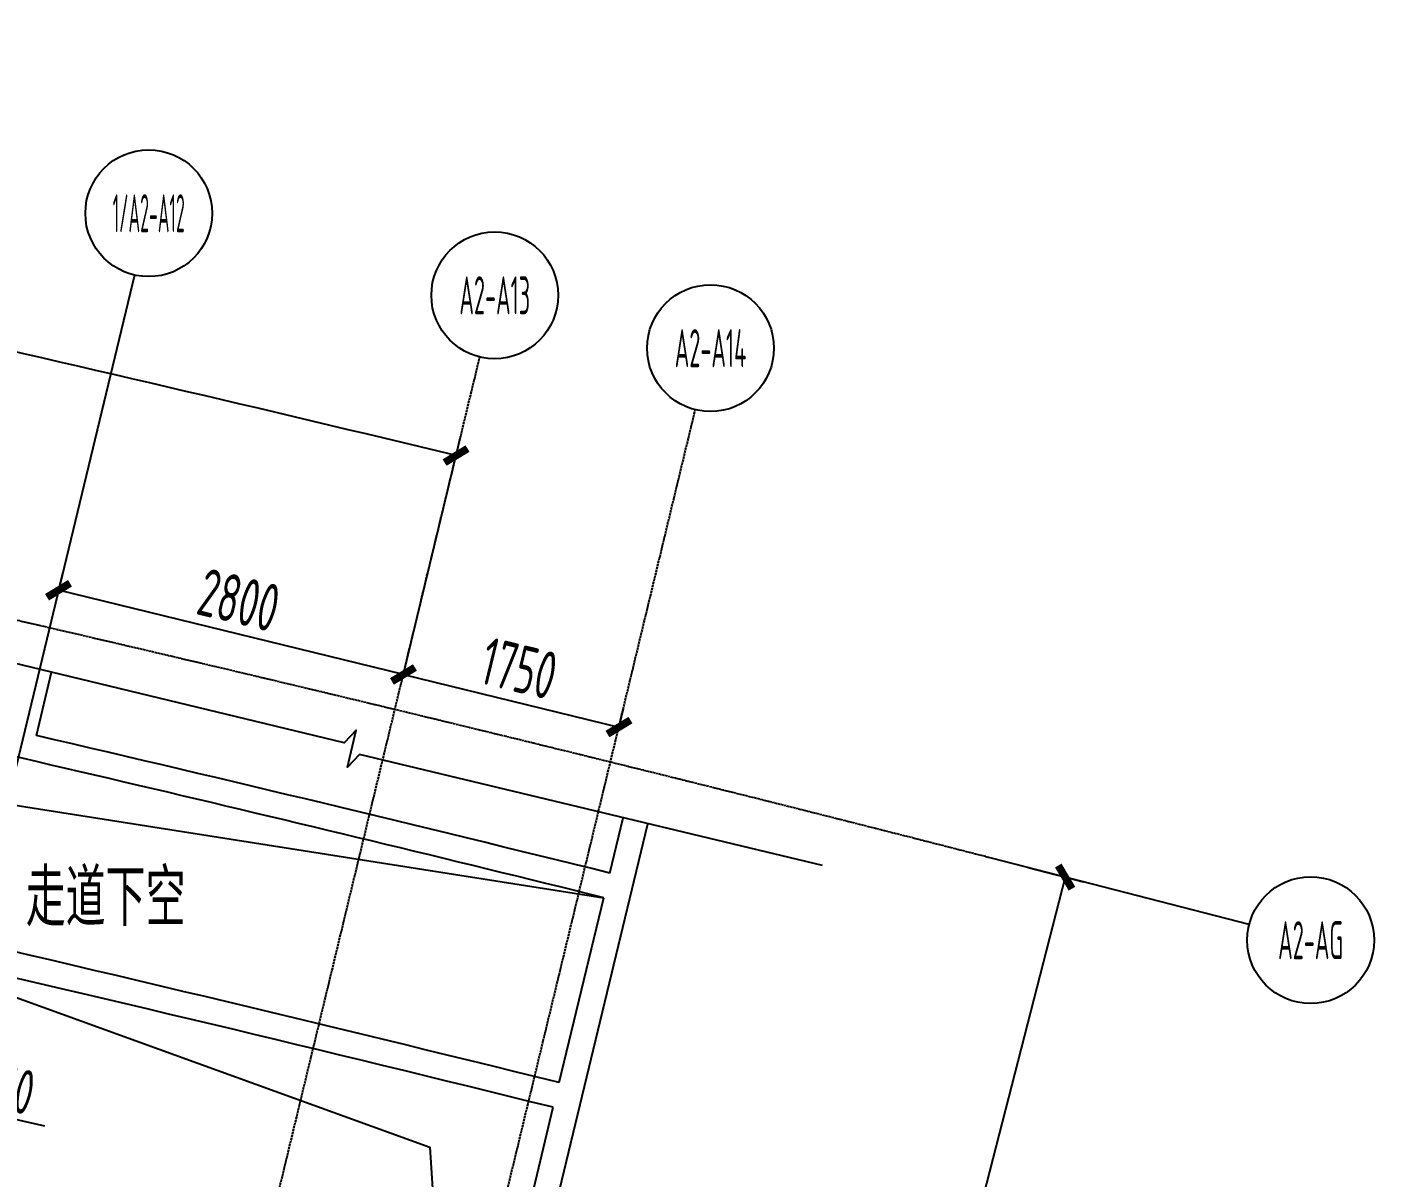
# Model space of a CAD drawing. Header units: millimetres. Extents: x 11639278 to 23698211, y -13072636 to -5537337.
# Drawn here: x 11792853 to 11803479, y -6316888 to -6307819 of the extents above; entities that cross this region are included whole.
import ezdxf
from ezdxf.enums import TextEntityAlignment as Align

# ---------------------------------------------------------------- set-up
doc = ezdxf.new("R2010")
doc.units = ezdxf.units.MM
doc.header["$LTSCALE"] = 10
doc.linetypes.add('A2-RI-F1$0$CENTER', pattern=[2, 1.25, -0.25, 0.25, -0.25])
doc.linetypes.add('A2-RI-F1$0$DOTE', pattern=[2.42, 2, -0.2, 0.02, -0.2])
for name, color, linetype in [('A2-RB-F1$0$A-DIMS-100', 1, 'Continuous'), ('A2-RI-F1$0$A-AXIS', 1, 'Continuous'), ('A2-RI-F1$0$A-DIMS-100', 1, 'Continuous'), ('A2-RI-F1$0$A-GRID', 1, 'A2-RI-F1$0$CENTER'), ('A2-RI-F1$0$A-HATH-GRAY', 8, 'Continuous'), ('A2-RI-F1$0$A-SYMB', 4, 'Continuous'), ('A2-RI-F1$0$A-SYMB-AREA', 4, 'Continuous'), ('A2-RI-F1$0$A-SYMB-NAME', 4, 'Continuous'), ('A2-RI-F1$0$A-SYMB-VOID', 35, 'Continuous'), ('A2-RI-F1$0$A-WALL', 7, 'Continuous'), ('A2-RI-F1$0$an-flor-strs-trds', 1, 'Continuous')]:
    doc.layers.add(name, color=color, linetype=linetype)
doc.styles.add('A2-RB-F1$0$XD2008', font='hzs.shx', dxfattribs={"width": 0.7, "bigfont": 'hztxt.shx'})
doc.styles.add('A2-RI-F1$0$ECADI', font='hzs.shx', dxfattribs={"width": 0.7, "bigfont": 'hztxt.shx'})
doc.styles.add('A2-RI-F1$0$XD2008', font='hzs.shx', dxfattribs={"width": 0.7, "bigfont": 'hztxt.shx'})
doc.dimstyles.new('A2-RB-F1$0$XD100$0', dxfattribs={"dimscale": 100, "dimtxt": 3.5, "dimasz": 1, "dimexe": 1, "dimexo": 2, "dimgap": 0.5, "dimtad": 1, "dimdec": 0, "dimdsep": 46, "dimtxsty": 'A2-RB-F1$0$XD2008', "dimblk1": 'A2-RB-F1$0$_ArchTick', "dimblk2": 'A2-RB-F1$0$_ArchTick', "dimsah": 1, "dimcen": 2.5, "dimclrt": 4, "dimaunit": 1, "dimadec": 0, "dimazin": 0, "dimtfac": 1, "dimtdec": 0, "dimtix": 1, "dimtmove": 1, "dimatfit": 3, "dimfxl": 0, "dimtolj": 1, "dimtzin": 0, "dimarcsym": 0})
doc.dimstyles.new('A2-RI-F1$0$XD150', dxfattribs={"dimscale": 150, "dimtxt": 3, "dimasz": 1.5, "dimexe": 1, "dimexo": 2, "dimgap": 0.5, "dimtad": 1, "dimdec": 0, "dimdsep": 46, "dimtxsty": 'A2-RI-F1$0$XD2008', "dimcen": 2.5, "dimclrt": 4, "dimaunit": 1, "dimadec": 0, "dimazin": 0, "dimtfac": 1, "dimtdec": 0, "dimtix": 1, "dimtmove": 2, "dimatfit": 3, "dimfxl": 0, "dimtolj": 1, "dimtzin": 0, "dimarcsym": 0})
doc.dimstyles.new('A2-RI-F1$0$XD150$0', dxfattribs={"dimscale": 150, "dimtxt": 2.5, "dimasz": 1, "dimexe": 1, "dimexo": 2, "dimgap": 0.5, "dimtad": 1, "dimdec": 0, "dimdsep": 46, "dimtxsty": 'A2-RI-F1$0$XD2008', "dimblk": 'A2-RI-F1$0$_ArchTick', "dimcen": 2.5, "dimclrt": 4, "dimaunit": 1, "dimadec": 0, "dimazin": 0, "dimtfac": 1, "dimtdec": 0, "dimtmove": 2, "dimatfit": 3, "dimfxl": 0, "dimtolj": 1, "dimtzin": 0, "dimarcsym": 0})

# ---------------------------------------------------------------- blocks, each defined once
blk = doc.blocks.new('A2-RB-F1$0$_ArchTick')
at = {"color": 0, "linetype": 'ByBlock', "const_width": 0.4}
blk.add_lwpolyline([(-0.5, -0.5), (0.5, 0.5)], dxfattribs=at)
blk = doc.blocks.new('*D724')
at = {"layer": 'A2-RB-F1$0$A-DIMS-100', "color": 0, "lineweight": -2, "transparency": 16777216}
for p, q in [((11791949, -6316753), (11792325, -6316335)), ((11792325, -6316335), (11792992, -6316483)), ((11791924, -6316511), (11791853, -6316835)), ((11792073, -6316544), (11792002, -6316868)), ((11791874, -6316737), (11792023, -6316770))]:
    blk.add_line(p, q, dxfattribs=at)
at = {"layer": 'Defpoints', "color": 0, "transparency": 16777216}
for p in [(11791967, -6316316), (11792116, -6316349), (11792023, -6316770)]:
    blk.add_point(p, dxfattribs=at)
at = {"layer": 'A2-RB-F1$0$A-DIMS-100', "color": 0, "lineweight": -2, "transparency": 16777216, "xscale": 100, "yscale": 100, "zscale": 100}
for p, rotation in [((11791874, -6316737), 167.5246565948673), ((11792023, -6316770), 347.5246565948672)]:
    blk.add_blockref('A2-RB-F1$0$_ArchTick', p, dxfattribs=dict(at, rotation=rotation))
at = {"layer": 'A2-RB-F1$0$A-DIMS-100', "color": 4, "transparency": 16777216, "insert": (11792707, -6316189), "char_height": 350, "attachment_point": 5, "rotation": 347.5247, "style": 'A2-RB-F1$0$XD2008'}
blk.add_mtext('\\A1;150', dxfattribs=at)
blk = doc.blocks.new('A2-RI-F1$0$_ArchTick')
at = {"color": 0, "linetype": 'ByBlock', "const_width": 0.4}
blk.add_lwpolyline([(-0.5, -0.5), (0.5, 0.5)], dxfattribs=at)
blk = doc.blocks.new('*D1591')
at = {"layer": 'A2-RI-F1$0$A-DIMS-100', "color": 0, "lineweight": -2, "ltscale": 3, "transparency": 16777216}
for p, q in [((11800751, -6314448), (11801187, -6314560)), ((11801042, -6314523), (11799399, -6320915)), ((11799109, -6320840), (11799544, -6320952))]:
    blk.add_line(p, q, dxfattribs=at)
at = {"layer": 'Defpoints', "color": 0, "ltscale": 3, "transparency": 16777216}
for p in [(11800461, -6314373), (11798818, -6320766), (11799399, -6320915)]:
    blk.add_point(p, dxfattribs=at)
at = {"layer": 'A2-RI-F1$0$A-DIMS-100', "color": 0, "lineweight": -2, "ltscale": 3, "transparency": 16777216, "xscale": 150, "yscale": 150, "zscale": 150}
for p, rotation in [((11801042, -6314523), 75.58928463638166), ((11799399, -6320915), 255.5892846363816)]:
    blk.add_blockref('A2-RI-F1$0$_ArchTick', p, dxfattribs=dict(at, rotation=rotation))
at = {"layer": 'A2-RI-F1$0$A-DIMS-100', "color": 4, "ltscale": 3, "transparency": 16777216, "insert": (11799966, -6317654), "char_height": 375, "attachment_point": 5, "rotation": 75.5893, "style": 'A2-RI-F1$0$XD2008'}
blk.add_mtext('\\A1;6600', dxfattribs=at)
blk = doc.blocks.new('A2-RI-F1$0$ECADI-TAG-GRID')
at = {"color": 13}
blk.add_circle((0, 0), 5, dxfattribs=at)
at = {"style": 'A2-RI-F1$0$ECADI', "width": 0.7}
blk.add_attdef('GRID', text='', height=5, dxfattribs=at).set_placement((0, 0), align=Align.MIDDLE)
blk = doc.blocks.new('*D1596')
at = {"layer": 'A2-RI-F1$0$A-DIMS-100', "color": 0, "lineweight": -2, "ltscale": 3, "transparency": 16777216}
for p, q in [((11786761, -6310863), (11787155, -6308994)), ((11795825, -6312910), (11796273, -6311053))]:
    blk.add_line(p, q, dxfattribs=at)
blk.add_arc((11720001, -6627501), 325360, 76.44866, 78.09408, dxfattribs=at)
at = {"layer": 'Defpoints', "color": 0, "ltscale": 3, "transparency": 16777216}
for p in [(11793207, -6310484), (11786699, -6311156), (11795755, -6313202), (11720001, -6627501)]:
    blk.add_point(p, dxfattribs=at)
at = {"layer": 'A2-RI-F1$0$A-DIMS-100', "color": 0, "lineweight": -2, "ltscale": 3, "transparency": 16777216, "xscale": 150, "yscale": 150, "zscale": 150}
for p, rotation in [((11787124, -6309140), 168.0940794046409), ((11796238, -6311199), 346.4486609929079)]:
    blk.add_blockref('A2-RI-F1$0$_ArchTick', p, dxfattribs=dict(at, rotation=rotation))
at = {"layer": 'A2-RI-F1$0$A-DIMS-100', "color": 4, "ltscale": 3, "transparency": 16777216, "insert": (11791755, -6309844), "char_height": 450, "attachment_point": 5, "rotation": 347.2714, "style": 'A2-RI-F1$0$XD2008'}
blk.add_mtext('\\A1;1.65°', dxfattribs=at)
blk = doc.blocks.new('*D1598')
at = {"layer": 'A2-RI-F1$0$A-DIMS-100', "color": 0, "lineweight": -2, "ltscale": 3, "transparency": 16777216}
for p, q in [((11795826, -6312910), (11795858, -6312779)), ((11795823, -6312925), (11797523, -6313340)), ((11797526, -6313325), (11797558, -6313194))]:
    blk.add_line(p, q, dxfattribs=at)
at = {"layer": 'Defpoints', "color": 0, "ltscale": 3, "transparency": 16777216}
for p in [(11795755, -6313202), (11797523, -6313340), (11797455, -6313617)]:
    blk.add_point(p, dxfattribs=at)
at = {"layer": 'A2-RI-F1$0$A-DIMS-100', "color": 0, "lineweight": -2, "ltscale": 3, "transparency": 16777216, "xscale": 150, "yscale": 150, "zscale": 150}
for p, rotation in [((11795823, -6312925), 166.2935912375839), ((11797523, -6313340), 346.2935912375839)]:
    blk.add_blockref('A2-RI-F1$0$_ArchTick', p, dxfattribs=dict(at, rotation=rotation))
at = {"layer": 'A2-RI-F1$0$A-DIMS-100', "color": 4, "ltscale": 3, "transparency": 16777216, "insert": (11796735, -6312877), "char_height": 375, "attachment_point": 5, "rotation": 346.2936, "style": 'A2-RI-F1$0$XD2008'}
blk.add_mtext('\\A1;1750', dxfattribs=at)
blk = doc.blocks.new('*D1599')
at = {"layer": 'A2-RI-F1$0$A-DIMS-100', "color": 0, "lineweight": -2, "ltscale": 3, "transparency": 16777216}
for p, q in [((11793101, -6312266), (11793138, -6312116)), ((11795823, -6312925), (11793102, -6312261)), ((11795826, -6312910), (11795858, -6312779))]:
    blk.add_line(p, q, dxfattribs=at)
at = {"layer": 'Defpoints', "color": 0, "ltscale": 3, "transparency": 16777216}
for p in [(11793102, -6312261), (11793030, -6312558), (11795755, -6313202)]:
    blk.add_point(p, dxfattribs=at)
at = {"layer": 'A2-RI-F1$0$A-DIMS-100', "color": 0, "lineweight": -2, "ltscale": 3, "transparency": 16777216, "xscale": 150, "yscale": 150, "zscale": 150}
for p, rotation in [((11793102, -6312261), 166.2935912091561), ((11795823, -6312925), 346.2935912091561)]:
    blk.add_blockref('A2-RI-F1$0$_ArchTick', p, dxfattribs=dict(at, rotation=rotation))
at = {"layer": 'A2-RI-F1$0$A-DIMS-100', "color": 4, "ltscale": 3, "transparency": 16777216, "insert": (11794525, -6312338), "char_height": 375, "attachment_point": 5, "rotation": 346.2936, "style": 'A2-RI-F1$0$XD2008'}
blk.add_mtext('\\A1;2800', dxfattribs=at)
blk = doc.blocks.new('A2-RI-F1$0$5erhfh')
at = {"layer": 'A2-RI-F1$0$A-SYMB-AREA', "style": 'A2-RI-F1$0$ECADI', "width": 0.7}
blk.add_attdef('340M2', text='', height=2.5, dxfattribs=at).set_placement((0, 1.25), align=Align.MIDDLE_LEFT)
at = {"layer": 'A2-RI-F1$0$A-SYMB-NAME', "style": 'A2-RI-F1$0$ECADI', "width": 0.7}
blk.add_attdef('CHINESENAME', (-12.29, 3.09), '', height=4.5, dxfattribs=at)
blk = doc.blocks.new('A2-RB-F1')
at = {"layer": 'A2-RB-F1$0$A-DIMS-100'}
dim = blk.add_linear_dim(base=(11792023.3, -6316769.9), p1=(11791967.3, -6316315.8), p2=(11792116.5, -6316348.8), angle=347.52466, text='150', dimstyle='A2-RB-F1$0$XD100$0', dxfattribs=at)
dim.commit()
dim.dimension.update_dxf_attribs({"geometry": '*D724', "text_midpoint": (11792373.5, -6316346), "dimtype": 129})
blk = doc.blocks.new('A2-RI-F1')
at = {"layer": 'A2-RI-F1$0$A-HATH-GRAY', "ltscale": 3}
h = blk.add_hatch(color=256, dxfattribs=at)
h.paths.add_polyline_path([(11790116.1, -6326355.4), (11789336.5, -6326175.7), (11789104, -6327140.2), (11789881.8, -6327327.6)], flags=17)
h.paths.add_polyline_path([(11784982.1, -6317845.9), (11785569.2, -6317969.7), (11785693, -6317382.6), (11785105.9, -6317258.8)])
h.paths.add_polyline_path([(11783331.6, -6325673.8), (11783918.7, -6325797.6), (11784042.5, -6325210.5), (11783455.4, -6325086.7)], flags=17)
h.paths.add_polyline_path([(11787539, -6310566.1), (11786168.8, -6310278.7), (11785797.4, -6312040), (11787167.6, -6312327.3)])
h.paths.add_polyline_path([(11778410.6, -6308757.4), (11777032.7, -6308509.6), (11776712.1, -6310280.8), (11778090, -6310528.7)])
h.paths.add_polyline_path([(11790242.4, -6324537.3), (11791465.1, -6319482.9), (11790976.8, -6319370.3), (11791211.1, -6318398.1), (11791992.6, -6318578.3), (11790534.7, -6324604.7)])
edge = h.paths.add_edge_path()
edge.add_arc((11715428.7, -6654719.3), 328248, 79.92266, 81.006748, ccw=False)
edge.add_line((11772864.6, -6331535.4), (11773061.2, -6330451.8))
edge.add_line((11773061.2, -6330451.8), (11774438.4, -6330701.1))
edge.add_line((11774438.4, -6330701.1), (11774242.2, -6331784.8))
edge.add_arc((11720000.7, -6627501.2), 300649.9, 78.227483, 79.606099, ccw=False)
edge.add_line((11781341.2, -6333175.4), (11781568.3, -6332098.4))
edge.add_line((11781568.3, -6332098.4), (11782938.3, -6332386.6))
edge.add_line((11782938.3, -6332386.6), (11782711.1, -6333464.2))
edge.add_arc((11720000.7, -6627501.2), 300649.9, 77.058508, 77.96068, ccw=False)
edge.add_line((11787333, -6334488.1), (11787450.2, -6334001.9))
edge.add_line((11787450.2, -6334001.9), (11788229.8, -6334181.6))
edge.add_line((11788229.8, -6334181.6), (11788112.6, -6334667.8))
edge.add_line((11788112.6, -6334667.8), (11791758.2, -6335546.5))
edge.add_line((11791758.2, -6335546.5), (11791875.3, -6335060.4))
edge.add_line((11791875.3, -6335060.4), (11792167.7, -6335127.8))
edge.add_line((11792167.7, -6335127.8), (11793115.1, -6331197))
edge.add_line((11793115.1, -6331197), (11789518.1, -6330330))
edge.add_line((11789518.1, -6330330), (11789588.4, -6330038.4))
edge.add_line((11789588.4, -6330038.4), (11792893.8, -6330835))
edge.add_line((11792893.8, -6330835), (11793527.3, -6328206.6))
edge.add_line((11793527.3, -6328206.6), (11790222, -6327409.9))
edge.add_line((11790222, -6327409.9), (11790291.8, -6327117.9))
edge.add_line((11790291.8, -6327117.9), (11793598.8, -6327909))
edge.add_line((11793598.8, -6327909), (11793761.6, -6327234.3))
edge.add_line((11793761.6, -6327234.3), (11794248.9, -6327346.7))
edge.add_line((11794248.9, -6327346.7), (11795889.1, -6320541.5))
edge.add_line((11795889.1, -6320541.5), (11795401.9, -6320429.1))
edge.add_line((11795401.9, -6320429.1), (11795636.3, -6319457))
edge.add_line((11795636.3, -6319457), (11796415.8, -6319636.6))
edge.add_line((11796415.8, -6319636.6), (11794305.1, -6328393.8))
edge.add_line((11794305.1, -6328393.8), (11793818.9, -6328277.1))
edge.add_line((11793818.9, -6328277.1), (11793208.8, -6330808.1))
edge.add_line((11793208.8, -6330808.1), (11793694.9, -6330925.3))
edge.add_line((11793694.9, -6330925.3), (11792418.7, -6336220))
edge.add_arc((11720132.3, -6626770.2), 299407.2, 76.028942, 81.04324)
edge.add_line((11766746.8, -6331013.8), (11766739.8, -6330506.7))
at = {"layer": 'A2-RI-F1$0$A-AXIS', "ltscale": 3}
blk.add_line((11802494.6, -6314896.1), (11800460.6, -6314373.4), dxfattribs=at)
at = {"layer": 'A2-RI-F1$0$A-GRID', "linetype": 'A2-RI-F1$0$DOTE', "ltscale": 3000}
blk.add_line((11793700.9, -6309775.3), (11787757.9, -6334432.1), dxfattribs=at)
at = {"layer": 'A2-RI-F1$0$A-GRID', "linetype": 'A2-RI-F1$0$DOTE'}
for p, q in [((11790201.9, -6336242.1), (11796425.3, -6310421.4)), ((11791901.9, -6336657.1), (11798125.2, -6310837.4))]:
    blk.add_line(p, q, dxfattribs=at)
for radius, end in [(323300, 81.420363), (316700, 81.421101)]:
    blk.add_arc((11720000.6, -6627501.3), radius, 75.589285, end, dxfattribs=at)
at = {"layer": 'A2-RI-F1$0$A-SYMB-VOID', "ltscale": 500}
for points in [[(11789429, -6315549.4), (11790471.2, -6313594.3), (11797403.4, -6314685.6)], [(11791606.3, -6315051.4), (11796031.4, -6316652.7), (11796220.9, -6319591.7)]]:
    blk.add_lwpolyline(points, dxfattribs=at)
at = {"layer": 'A2-RI-F1$0$A-WALL'}
for p, q in [((11792928.4, -6313406.9), (11793046.2, -6312907)), ((11796415.8, -6319636.6), (11797749.9, -6314101.6)), ((11797450.2, -6314491.2), (11797555.4, -6314054.9)), ((11797052, -6316143.6), (11797403.4, -6314685.6)), ((11796220.9, -6319591.7), (11797005.1, -6316338))]:
    blk.add_line(p, q, dxfattribs=at)
for centre, radius, start, end in [((11720000.6, -6627501.7), 322250, 76.101953, 77.444389), ((11720000.6, -6627501.7), 322450, 76.102168, 76.928429), ((11720000.6, -6627501.3), 320750, 76.100331, 77.127475), ((11720000.6, -6627501.3), 320550, 76.100114, 77.092148)]:
    blk.add_arc(centre, radius, start, end, dxfattribs=at)
at = {"layer": 'A2-RI-F1$0$an-flor-strs-trds'}
blk.add_lwpolyline([(11799128.2, -6314432.7), (11795475.9, -6313555.4), (11795380.4, -6313655.8), (11795450.8, -6313364.1), (11795355.3, -6313464.5), (11791889.3, -6312627.7)], dxfattribs=at)
ref = blk.add_blockref('A2-RI-F1$0$5erhfh', (11794072.8, -6315219), dxfattribs=dict(xscale=100, yscale=100, zscale=100))
ref.add_attrib('CHINESENAME', '走道下空', (11792843.6, -6314910.3), dxfattribs={"layer": 'A2-RI-F1$0$A-SYMB-NAME', "height": 450, "style": 'A2-RI-F1$0$ECADI', "width": 0.7})
at = {"layer": 'A2-RI-F1$0$A-SYMB'}
ref = blk.add_blockref('A2-RI-F1$0$ECADI-TAG-GRID', (11793813.9, -6309288.2), dxfattribs=dict(at, xscale=100, yscale=100, zscale=100))
ref.add_attrib('GRID', '1/A2-A12', dxfattribs={"layer": '0', "extrusion": (0, 0, -1), "height": 300, "style": 'A2-RI-F1$0$ECADI', "text_generation_flag": 2, "width": 0.4}).set_placement((-11793813.9, -6309288.2), align=Align.MIDDLE)
ref = blk.add_blockref('A2-RI-F1$0$ECADI-TAG-GRID', (11796543.1, -6309935.5), dxfattribs=dict(at, xscale=100, yscale=100, zscale=100))
ref.add_attrib('GRID', 'A2-A13', dxfattribs={"layer": '0', "extrusion": (0, 0, -1), "height": 300, "style": 'A2-RI-F1$0$ECADI', "text_generation_flag": 2, "width": 0.5}).set_placement((-11796543.1, -6309935.5), align=Align.MIDDLE)
ref = blk.add_blockref('A2-RI-F1$0$ECADI-TAG-GRID', (11798244.9, -6310352), dxfattribs=dict(at, xscale=100, yscale=100, zscale=100))
ref.add_attrib('GRID', 'A2-A14', dxfattribs={"layer": '0', "extrusion": (0, 0, -1), "height": 300, "style": 'A2-RI-F1$0$ECADI', "text_generation_flag": 2, "width": 0.5}).set_placement((-11798244.9, -6310352), align=Align.MIDDLE)
ref = blk.add_blockref('A2-RI-F1$0$ECADI-TAG-GRID', (11802978.8, -6315020.5), dxfattribs=dict(at, xscale=100, yscale=100, zscale=100))
ref.add_attrib('GRID', 'A2-AG', dxfattribs={"layer": '0', "height": 300, "style": 'A2-RI-F1$0$ECADI', "width": 0.5}).set_placement((11802978.8, -6315020.5), align=Align.MIDDLE)
at = {"layer": 'A2-RI-F1$0$A-DIMS-100', "ltscale": 3}
dim = blk.add_angular_dim_3p(base=(11793206.6, -6310483.8), center=(11720000.6, -6627501.3), p1=(11786699.1, -6311156.3), p2=(11795755.2, -6313201.9), dimstyle='A2-RI-F1$0$XD150', override={"dimscale": 150, "dimasz": 1, "dimblk": 'A2-RI-F1$0$_ArchTick', "dimaunit": 0, "dimadec": 2}, dxfattribs=at)
dim.commit()
dim.dimension.update_dxf_attribs({"geometry": '*D1596', "text_midpoint": (11791754.5, -6309844.5)})
dim = blk.add_linear_dim(base=(11793102.5, -6312261.5), p1=(11795755.2, -6313201.9), p2=(11793030.3, -6312557.6), angle=166.29359, dimstyle='A2-RI-F1$0$XD150$0', dxfattribs=at)
dim.commit()
dim.dimension.update_dxf_attribs({"geometry": '*D1599', "text_midpoint": (11794524.8, -6312338.1)})
for p1, p2, distance, picture, middle in [((11795755.2, -6313201.9), (11797455.3, -6313616.5), 285.1, '*D1598', (11796735, -6312877.2)), ((11800460.6, -6314373.4), (11798818.1, -6320765.8), 600, '*D1591', (11799966.2, -6317653.6))]:
    dim = blk.add_aligned_dim(p1=p1, p2=p2, distance=distance, dimstyle='A2-RI-F1$0$XD150$0', dxfattribs=at)
    dim.commit()
    dim.dimension.update_dxf_attribs({"geometry": picture, "text_midpoint": middle})

msp = doc.modelspace()

# ---------------------------------------------------------------- block references
for name in ['A2-RI-F1', 'A2-RB-F1']:
    msp.add_blockref(name, (0, 0))

doc.saveas('drawing.dxf')
